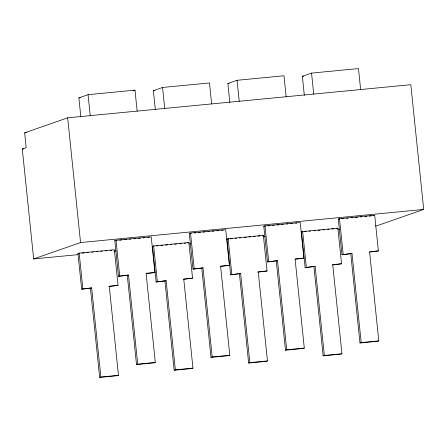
<?xml version="1.0" encoding="UTF-8"?>
<svg xmlns="http://www.w3.org/2000/svg" width="446" height="446" viewBox="0 0 446 446"><rect width="100%" height="100%" fill="white"/><g stroke="black" fill="none" stroke-linecap="round" stroke-linejoin="round"><path stroke-width="0.67" d="M80.843 116.88L78.875 97.875L88.063 94.669L134.987 90.137L137.167 111.182M133.019 90.828L134.987 90.137M78.022 254.644L33.656 258.925L22.3 149.036L26.169 147.687L24.636 132.836L67.669 117.811L410.811 84.701L423.7 209.442L376.798 225.821L375.409 225.955M155.336 109.694L153.374 90.689L162.556 87.477L209.486 82.95L211.66 103.996M229.829 102.508L227.867 83.497L237.055 80.291L283.979 75.764L286.154 96.81M304.323 95.321L302.36 76.311L311.548 73.105L358.473 68.578L360.647 89.624M33.656 258.925L80.559 242.546L423.7 209.442M90.449 288.322L99.653 377.422L100.863 377.004L91.659 287.904L81.651 289.175L77.966 253.534L79.176 253.111L114.371 249.715L118.051 285.356L108.724 286.561M127.294 275.455L136.504 364.56L137.714 364.137L128.504 275.037L118.497 276.308L114.812 240.667L116.021 240.243L151.216 236.848L154.901 272.489L146.243 273.632M164.942 281.136L174.152 370.236L175.356 369.812L166.152 280.712L156.145 281.983L152.46 246.343L153.669 245.924L188.864 242.529L192.544 278.17L183.217 279.374M201.787 268.269L210.997 357.369L212.207 356.951L202.997 267.851L192.99 269.122L189.305 233.481L190.514 233.057L225.709 229.662L229.395 265.303L220.737 266.44M187.655 242.947L188.864 242.529M81.651 289.175L91.659 287.904M118.497 276.308L128.504 275.037M239.435 273.95L248.645 363.05L249.855 362.626L240.645 273.526L230.638 274.797L226.953 239.156L228.162 238.738L263.357 235.337L267.043 270.978L257.71 272.188M276.28 261.083L285.49 350.182L286.7 349.759L277.49 260.659L267.483 261.93L263.798 226.289L265.008 225.871L300.203 222.476L303.888 258.117L295.23 259.254M262.148 235.761L263.357 235.337M156.145 281.983L166.152 280.712M192.99 269.122L202.997 267.851M313.928 266.764L323.138 355.863L324.348 355.44L315.138 266.34L305.131 267.611L301.446 231.97L302.656 231.546L337.851 228.151L341.536 263.792L332.203 264.996M350.773 253.897L359.983 342.996L361.193 342.573L351.983 253.473L341.976 254.744L338.297 219.103L339.501 218.685L374.696 215.284L378.381 250.925L369.728 252.068M336.641 228.575L337.851 228.151M373.486 215.708L374.696 215.284M230.638 274.797L240.645 273.526M267.483 261.93L277.49 260.659M305.131 267.611L315.138 266.34M341.976 254.744L351.983 253.473M118.051 285.356L109.253 286.204L118.463 375.303L117.253 375.727L99.653 377.422M154.901 272.489L146.098 273.337L155.308 362.436L154.099 362.86L136.504 364.56M192.544 278.17L183.746 279.018L192.956 368.117L191.747 368.541L174.152 370.236M229.395 265.303L220.592 266.15L229.802 355.25L228.592 355.674L210.997 357.369M267.043 270.978L258.24 271.831L267.449 360.931L266.24 361.349L248.645 363.05M303.888 258.117L295.09 258.964L304.295 348.064L303.085 348.488L285.49 350.182M341.536 263.792L332.733 264.64L341.943 353.739L340.733 354.163L323.138 355.863M378.381 250.925L369.583 251.778L378.788 340.878L377.578 341.296L359.983 342.996M78.875 97.875L80.258 97.741M153.374 90.689L154.751 90.555M227.867 83.497L229.244 83.369M302.36 76.311L303.737 76.177M24.636 132.836L26.704 132.635M22.3 149.036L23.683 148.903M114.812 240.667L116.885 240.466M119.645 240.199L121.713 240.004M124.473 239.736L126.547 239.535M129.307 239.268L130.684 239.134M134.135 238.805L135.517 238.671M138.277 238.404L140.345 238.203M143.105 237.935L144.487 237.802M147.938 237.473L149.315 237.339M189.305 233.481L191.379 233.28M194.138 233.013L195.515 232.879M198.28 232.611L200.349 232.416M203.108 232.149L205.177 231.948M207.936 231.68L209.319 231.546M212.079 231.284L214.147 231.084M216.912 230.816L218.98 230.615M221.74 230.348L223.123 230.22M263.798 226.289L265.18 226.161M267.94 225.893L269.323 225.76M272.774 225.425L274.151 225.291M276.91 225.029L278.984 224.829M281.744 224.561L283.121 224.427M286.572 224.093L287.954 223.959M290.714 223.697L292.782 223.496M295.542 223.229L296.925 223.095M338.297 219.103L339.674 218.969M341.742 218.774L343.816 218.573M346.575 218.306L347.952 218.172M351.403 217.838L352.786 217.704M355.546 217.442L357.614 217.241M360.379 216.973L361.756 216.84M365.207 216.505L366.59 216.377M369.349 216.109L371.418 215.909M77.966 253.534L79.349 253.4M82.109 253.133L84.177 252.932M86.937 252.665L88.319 252.536M91.77 252.202L93.147 252.068M96.598 251.734L97.981 251.6M100.74 251.338L102.117 251.204M105.568 250.869L106.951 250.736M110.402 250.401L111.779 250.273M152.46 246.343L153.842 246.214M156.602 245.947L157.979 245.813M160.744 245.545L162.812 245.345M165.572 245.083L167.64 244.882M170.4 244.614L171.782 244.48M174.542 244.213L176.61 244.012M179.376 243.75L181.444 243.549M184.204 243.282L185.586 243.148M226.953 239.156L228.335 239.023M230.404 238.827L232.472 238.627M235.237 238.359L236.614 238.225M239.374 237.958L240.756 237.824M244.207 237.495L246.276 237.294M249.035 237.027L250.418 236.893M253.177 236.625L255.246 236.43M258.005 236.163L260.079 235.962M301.446 231.97L302.828 231.836M304.205 231.703L306.279 231.502M309.039 231.24L310.416 231.106M313.867 230.772L315.25 230.638M318.009 230.37L320.077 230.175M322.843 229.907L324.22 229.774M327.671 229.439L329.053 229.305M331.813 229.043L333.881 228.843M114.07 251.165L116.15 250.964M188.937 243.945L190.319 243.811M263.107 236.787L265.186 236.586M337.979 229.562L339.361 229.428M137.714 364.137L155.308 362.436M212.207 356.951L229.802 355.25M286.7 349.759L304.295 348.064M361.193 342.573L378.788 340.878M100.863 377.004L118.463 375.303M175.356 369.812L192.956 368.117M249.855 362.626L267.449 360.931M324.348 355.44L341.943 353.739M339.501 218.685L343.186 254.32M311.548 73.105L313.722 94.151M302.656 231.546L306.341 267.187M265.008 225.871L268.693 261.512M237.055 80.291L239.229 101.337M228.162 238.738L231.848 274.374M190.514 233.057L194.2 268.698M162.556 87.477L164.736 108.523M153.669 245.924L157.354 281.565M116.021 240.243L119.706 275.884M88.063 94.669L90.237 115.709M67.669 117.811L80.559 242.546M79.176 253.111L82.861 288.752"/></g></svg>
